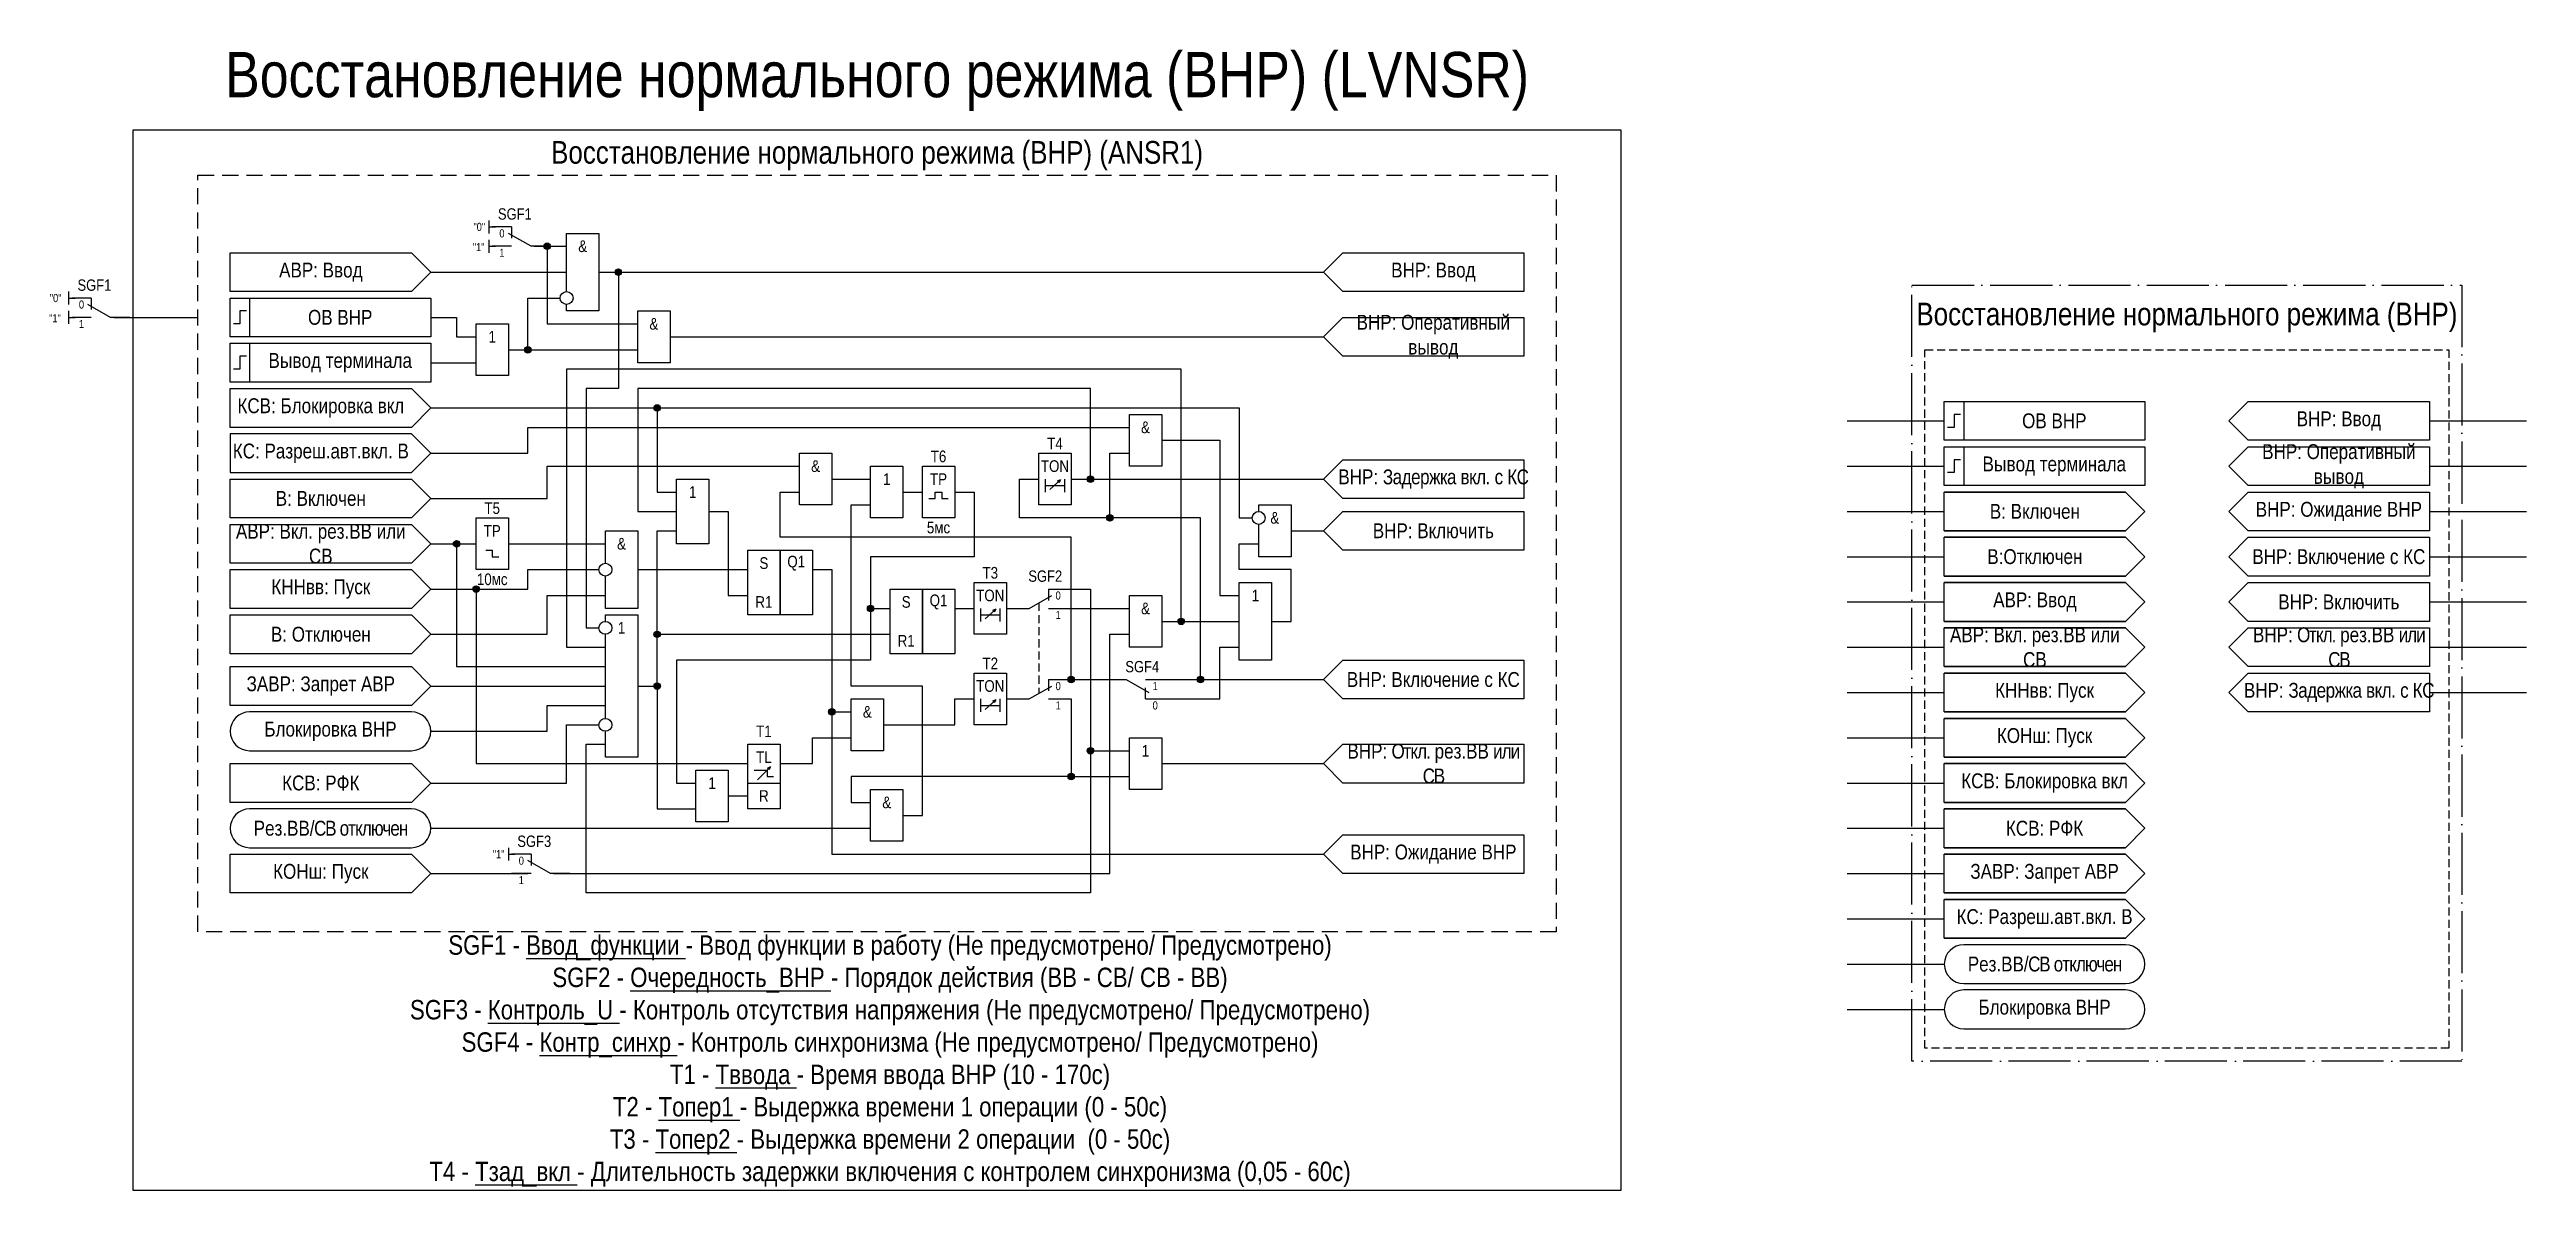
# Model space of a CAD drawing. Header units: millimetres. Extents: x -13 to 370, y 0 to 176.
import ezdxf
from ezdxf.enums import TextEntityAlignment as Align

# ---------------------------------------------------------------- set-up
doc = ezdxf.new("R2010")
doc.units = ezdxf.units.MM
doc.linetypes.add('ACAD_ISO04W100', pattern=[30, 24, -3, 0, -3])
doc.linetypes.add('штриховая2', pattern=[0.375, 0.25, -0.125])
doc.layers.add('TEXT', color=7, linetype='Continuous', lineweight=25)
doc.layers.add('Основная', color=7, linetype='Continuous')
doc.styles.add('2.5_Gost_RD', font='ARIALN.TTF', dxfattribs={"height": 2.5})
doc.styles.add('3.5_Gost_RD', font='ARIALN.TTF', dxfattribs={"height": 3.5})
doc.styles.add('Вывод', font='ARIALN.TTF', dxfattribs={"height": 2.5})
doc.styles.add('Компонент', font='ARIALN.TTF', dxfattribs={"height": 3.5})

# ---------------------------------------------------------------- blocks, each defined once
blk = doc.blocks.new('*U1037')
at = {"layer": 'Основная', "color": 0}
blk.add_line((0, 0), (7, 4), dxfattribs=at)
at = {"layer": 'Основная', "ltscale": 0.35}
blk.add_line((6, 6), (6, 2.5), dxfattribs=at)
blk = doc.blocks.new('*U1056')
at = {"layer": 'Основная', "color": 0}
for p, q in [((-9, 0), (-3, 0)), ((3, 6), (9, 6)), ((3, 0), (9, 0))]:
    blk.add_line(p, q, dxfattribs=at)
at = {"layer": 'Основная', "ltscale": 0.25}
blk.add_blockref('*U1037', (-3, 0), dxfattribs=at)
at = {"layer": 'Основная'}
for tag, height, style, p in [('ОУ', 3.5, 'Компонент', (2, 10)), ('В2', 2.5, 'Вывод', (6, 4)), ('В1', 2.5, 'Вывод', (14, 6)), ('В3', 2.5, 'Вывод', (6, -2))]:
    blk.add_attdef(tag, text='', height=height, dxfattribs=dict(at, style=style)).set_placement(p, align=Align.MIDDLE_CENTER)
blk = doc.blocks.new('Точка')
at = {"ltscale": 100}
h = blk.add_hatch(color=256, dxfattribs=at)
h.dxf.hatch_style = 1
edge = h.paths.add_edge_path()
edge.add_arc((0, 0), 0.5, 0, 360)
blk.add_circle((0, 0), 0.5, dxfattribs=at)
blk = doc.blocks.new('*U1057')
at = {"layer": 'Основная', "color": 0}
for p, q in [((-3, 6), (-9, 6)), ((-3, 0), (-9, 0)), ((9, 0), (3, 0))]:
    blk.add_line(p, q, dxfattribs=at)
at = {"layer": 'Основная', "ltscale": 0.25, "xscale": -1}
blk.add_blockref('*U1037', (3, 0), dxfattribs=at)
at = {"layer": 'Основная'}
for tag, height, style, p in [('ОУ', 3.5, 'Компонент', (-2, 10)), ('В1', 2.5, 'Вывод', (-13, 6)), ('В2', 2.5, 'Вывод', (-6, 4)), ('В3', 2.5, 'Вывод', (-6, -2))]:
    blk.add_attdef(tag, text='', height=height, dxfattribs=dict(at, style=style)).set_placement(p, align=Align.MIDDLE_CENTER)
blk = doc.blocks.new('*U1039')
at = {"layer": 'Основная', "color": 0}
for p, q in [((-3, 6), (-9, 6)), ((-3, 0), (-9, 0)), ((9, 0), (3, 0))]:
    blk.add_line(p, q, dxfattribs=at)
at = {"layer": 'Основная', "ltscale": 0.25, "xscale": -1}
blk.add_blockref('*U1037', (3, 0), dxfattribs=at)
at = {"layer": 'Основная'}
for tag, height, style, p in [('ОУ', 3.5, 'Компонент', (-2, 10)), ('В1', 2.5, 'Вывод', (-14, 6)), ('В2', 2.5, 'Вывод', (-6, 4)), ('В3', 2.5, 'Вывод', (-6, -2))]:
    blk.add_attdef(tag, text='', height=height, dxfattribs=dict(at, style=style)).set_placement(p, align=Align.MIDDLE_CENTER)
blk = doc.blocks.new('*U1080')
at = {"layer": 'Основная', "color": 0}
for p, q in [((-9, 0), (-3, 0)), ((3, 6), (9, 6)), ((3, 0), (9, 0))]:
    blk.add_line(p, q, dxfattribs=at)
at = {"layer": 'Основная', "ltscale": 0.25}
blk.add_blockref('*U1037', (-3, 0), dxfattribs=at)
at = {"layer": 'Основная'}
for tag, height, style, p in [('В2', 2.5, 'Вывод', (6, 8)), ('В3', 2.5, 'Вывод', (6, 2)), ('В1', 2.5, 'Вывод', (13, 6)), ('ОУ', 3.5, 'Компонент', (2, -4))]:
    blk.add_attdef(tag, text='', height=height, dxfattribs=dict(at, style=style)).set_placement(p, align=Align.MIDDLE_CENTER)

msp = doc.modelspace()

# ---------------------------------------------------------------- linework, layer by layer
at = {"ltscale": 100}
for p, q in [((55, 150), (55, 148)), ((55, 149), (56, 149)), ((55, 147), (55, 145)), ((55, 146), (56, 146)), ((265, 119), (280, 119)), ((355, 119), (370, 119)), ((265, 112), (280, 112)), ((355, 112), (370, 112)), ((141.71, 108.4), (143.38, 109.88)), ((143.38, 109.88), (142.86, 109.66)), ((143.38, 109.88), (143.12, 109.42)), ((265, 105), (280, 105)), ((355, 105), (370, 105)), ((265, 98), (280, 98)), ((355, 98), (370, 98)), ((131.71, 88.4), (133.38, 89.88)), ((133.38, 89.88), (132.86, 89.66)), ((133.38, 89.88), (133.12, 89.42)), ((265, 91), (280, 91)), ((355, 91), (370, 91)), ((265, 84), (280, 84)), ((355, 84), (370, 84)), ((265, 77), (280, 77)), ((355, 77), (370, 77)), ((131.71, 74.4), (133.38, 75.88)), ((133.38, 75.88), (132.86, 75.66)), ((133.38, 75.88), (133.12, 75.42)), ((265, 70), (280, 70)), ((96.5, 63.5), (98.5, 65.5)), ((98.5, 65.5), (97.99, 65.25)), ((98.5, 65.5), (98.26, 65.02)), ((265, 63), (280, 63)), ((265, 56), (280, 56)), ((58, 53), (58, 51)), ((58, 52), (59, 52)), ((265, 49), (280, 49)), ((265, 42), (280, 42)), ((265, 35), (280, 35)), ((265, 28), (280, 28))]:
    msp.add_line(p, q, dxfattribs=at)
at = {"color": 6, "ltscale": 100}
for p, q in [((-10, 139), (-10, 137)), ((-10, 138), (-9, 138)), ((-10, 136), (-10, 134)), ((-10, 135), (-9, 135))]:
    msp.add_line(p, q, dxfattribs=at)
at = {"color": 3, "ltscale": 100}
msp.add_lwpolyline([(0, 164), (230, 164), (230, 0), (0, 0)], close=True, dxfattribs=at)
at = {"linetype": 'штриховая2', "ltscale": 10}
msp.add_lwpolyline([(10, 157), (220, 157), (220, 40), (10, 40)], close=True, dxfattribs=at)
at = {"ltscale": 100}
for points in [[(62, 146), (64, 146), (64, 134), (78, 134)], [(62, 146), (67, 146)], [(67, 139), (67, 148), (72, 148), (72, 136), (67, 136), (67, 137)], [(15, 145), (43, 145), (46, 142), (43, 139), (15, 139), (15, 145)], [(46, 142), (67, 142)], [(72, 142), (75, 142), (75, 124), (70, 124), (70, 87), (72, 87)], [(72, 142), (184, 142)], [(58, 130), (61, 130), (61, 138), (66, 138)], [(46, 135), (50, 135), (50, 132), (53, 132)], [(83, 132), (184, 132)], [(46, 128), (53, 128)], [(46, 128), (53, 128)], [(58, 130), (78, 130)], [(159, 88), (162, 88), (162, 127), (67, 127), (67, 84), (73, 84)], [(15, 124), (43, 124), (46, 121), (43, 118), (15, 118), (15, 124)], [(145, 110), (148, 110), (148, 124), (78, 124), (78, 105), (84, 105)], [(46, 121), (171, 121), (171, 104), (173, 104)], [(46, 121), (81, 121), (81, 108), (84, 108)], [(46, 114), (61, 114), (61, 118), (154, 118)], [(159, 116), (168, 116), (168, 92), (171, 92)], [(46, 107), (64, 107), (64, 112), (103, 112)], [(157, 79), (165, 79), (165, 104), (151, 104), (151, 114), (154, 114)], [(15, 110), (43, 110), (46, 107), (43, 104), (15, 104), (15, 110)], [(127, 108), (130, 108), (130, 98), (114, 98), (114, 82), (84, 82), (84, 63), (87, 63)], [(142, 79), (145, 79), (145, 101), (100, 101), (100, 108), (103, 108)], [(108, 110), (114, 110)], [(127, 108), (130, 108), (130, 98), (114, 98), (114, 90), (117, 90)], [(119, 108), (122, 108)], [(123, 107), (124, 107), (124, 108), (125, 108), (125, 107), (126, 107)], [(157, 79), (165, 79), (165, 104), (137, 104), (137, 110), (140, 110)], [(141, 110), (141, 108)], [(141, 109), (144, 109)], [(144, 110), (144, 108)], [(145, 110), (184, 110)], [(280, 102), (308, 102), (311, 105), (308, 108), (280, 108), (308, 108), (311, 105), (308, 102), (280, 102), (280, 108)], [(89, 105), (92, 105), (92, 92), (95, 92)], [(119, 58), (122, 58), (122, 78), (111, 78), (111, 106), (114, 106)], [(174, 105), (174, 106), (179, 106), (179, 98), (174, 98), (174, 103)], [(15, 103), (43, 103), (46, 100), (43, 97), (15, 97), (15, 103)], [(46, 100), (53, 100)], [(46, 100), (50, 100), (50, 81), (73, 81)], [(58, 100), (73, 100)], [(73, 97), (73, 102), (78, 102), (78, 90), (73, 90), (73, 95)], [(78, 78), (81, 78), (81, 102), (84, 102)], [(176, 88), (179, 88), (179, 96), (171, 96), (171, 100), (174, 100)], [(179, 102), (184, 102)], [(280, 95), (308, 95), (311, 98), (308, 101), (280, 101), (308, 101), (311, 98), (308, 95), (280, 95), (280, 101)], [(15, 96), (43, 96), (46, 93), (43, 90), (15, 90), (15, 96)], [(46, 93), (61, 93), (61, 96), (72, 96)], [(54.5, 99), (55.5, 99), (55.5, 98), (56.5, 98)], [(78, 96), (95, 96)], [(105, 96), (108, 96), (108, 52), (184, 52)], [(105, 96), (108, 96), (108, 74), (111, 74)], [(46, 93), (53, 93), (53, 66), (95, 66)], [(46, 86), (64, 86), (64, 92), (73, 92)], [(142, 93), (148, 93), (148, 46), (70, 46), (70, 69), (73, 69)], [(142, 93), (148, 93), (148, 68), (154, 68)], [(280, 88), (308, 88), (311, 91), (308, 94), (280, 94), (308, 94), (311, 91), (308, 88), (280, 88), (280, 94)], [(15, 89), (43, 89), (46, 86), (43, 83), (15, 83), (15, 89)], [(73, 88), (73, 89), (78, 89), (78, 67), (73, 67), (73, 71)], [(127, 90), (130, 90)], [(131, 90), (131, 88)], [(131, 89), (134, 89)], [(134, 90), (134, 88)], [(135, 90), (138, 90)], [(142, 90), (154, 90)], [(65, 49), (151, 49), (151, 86), (154, 86)], [(73, 73), (73, 86)], [(78, 78), (81, 78), (81, 86), (117, 86)], [(159, 88), (171, 88)], [(280, 81), (308, 81), (311, 84), (308, 87), (280, 87), (308, 87), (311, 84), (308, 81), (280, 81), (280, 87)], [(15, 81), (43, 81), (46, 78), (43, 75), (15, 75), (15, 81)], [(157, 76), (168, 76), (168, 84), (171, 84)], [(46, 78), (73, 78)], [(78, 78), (81, 78), (81, 59), (87, 59)], [(142, 79), (153, 79)], [(157, 79), (184, 79)], [(280, 74), (308, 74), (311, 77), (308, 80), (280, 80), (308, 80), (311, 77), (308, 74), (280, 74), (280, 80)], [(46, 71), (64, 71), (64, 75), (73, 75)], [(142, 76), (145, 76), (145, 64), (111, 64), (111, 60), (114, 60)], [(116, 72), (127, 72), (127, 76), (130, 76)], [(131, 76), (131, 74)], [(131, 75), (134, 75)], [(134, 76), (134, 74)], [(135, 76), (138, 76)], [(142, 76), (145, 76), (145, 64), (154, 64)], [(280, 67), (308, 67), (311, 70), (308, 73), (280, 73), (308, 73), (311, 70), (308, 67), (280, 67), (280, 73)], [(46, 63), (67, 63), (67, 72), (72, 72)], [(100, 66), (105, 66), (105, 70), (111, 70)], [(15, 66), (43, 66), (46, 63), (43, 60), (15, 60), (15, 66)], [(159, 66), (184, 66)], [(280, 60), (308, 60), (311, 63), (308, 66), (280, 66), (308, 66), (311, 63), (308, 60), (280, 60), (280, 66)], [(96, 65), (98, 65), (98, 64), (99, 64)], [(92, 61), (95, 61)], [(280, 53), (308, 53), (311, 56), (308, 59), (280, 59), (308, 59), (311, 56), (308, 53), (280, 53), (280, 59)], [(46, 56), (114, 56)], [(15, 52), (43, 52), (46, 49), (43, 46), (15, 46), (15, 52)], [(280, 46), (308, 46), (311, 49), (308, 52), (280, 52), (308, 52), (311, 49), (308, 46), (280, 46), (280, 52)], [(46, 49), (61, 49)], [(280, 39), (308, 39), (311, 42), (308, 45), (280, 45), (308, 45), (311, 42), (308, 39), (280, 39), (280, 45)]]:
    msp.add_lwpolyline(points, dxfattribs=at)
for points in [[(215, 145), (215, 139), (187, 139), (184, 142), (187, 145)], [(15, 138), (46, 138), (46, 132), (15, 132)], [(15, 138), (18, 138), (18, 132), (15, 132)], [(78, 136), (83, 136), (83, 128), (78, 128)], [(215, 135), (215, 129), (187, 129), (184, 132), (187, 135)], [(15, 131), (46, 131), (46, 125), (15, 125)], [(15, 131), (18, 131), (18, 125), (15, 125)], [(53, 134), (58, 134), (58, 126), (53, 126)], [(154, 120), (159, 120), (159, 112), (154, 112)], [(280, 122), (311, 122), (311, 116), (280, 116)], [(280, 122), (283, 122), (283, 116), (280, 116)], [(327, 122), (355, 122), (355, 116), (327, 116), (324, 119)], [(15, 117), (15, 111), (43, 111), (46, 114), (43, 117)], [(280, 115), (311, 115), (311, 109), (280, 109)], [(280, 115), (283, 115), (283, 109), (280, 109)], [(327, 115), (355, 115), (355, 109), (327, 109), (324, 112)], [(103, 106), (103, 114), (108, 114), (108, 106)], [(114, 112), (119, 112), (119, 104), (114, 104)], [(122, 112), (127, 112), (127, 104), (122, 104)], [(140, 114), (145, 114), (145, 106), (140, 106)], [(215, 113), (215, 107), (187, 107), (184, 110), (187, 113)], [(84, 110), (89, 110), (89, 100), (84, 100)], [(327, 108), (355, 108), (355, 102), (327, 102), (324, 105)], [(53, 104), (58, 104), (58, 96), (53, 96)], [(215, 105), (215, 99), (187, 99), (184, 102), (187, 105)], [(327, 101), (355, 101), (355, 95), (327, 95), (324, 98)], [(95, 99), (100, 99), (100, 89), (95, 89)], [(100, 99), (105, 99), (105, 89), (100, 89)], [(117, 93), (122, 93), (122, 83), (117, 83)], [(122, 93), (127, 93), (127, 83), (122, 83)], [(130, 94), (135, 94), (135, 86), (130, 86)], [(154, 92), (159, 92), (159, 84), (154, 84)], [(171, 94), (176, 94), (176, 82), (171, 82)], [(327, 94), (355, 94), (355, 88), (327, 88), (324, 91)], [(327, 87), (355, 87), (355, 81), (327, 81), (324, 84)], [(215, 82), (215, 76), (187, 76), (184, 79), (187, 82)], [(130, 80), (135, 80), (135, 72), (130, 72)], [(355, 80), (355, 74), (327, 74), (324, 77), (327, 80)], [(111, 76), (116, 76), (116, 68), (111, 68)], [(95, 69), (100, 69), (100, 59), (95, 59)], [(154, 70), (159, 70), (159, 62), (154, 62)], [(215, 69), (215, 63), (187, 63), (184, 66), (187, 69)], [(87, 65), (92, 65), (92, 57), (87, 57)], [(95, 63), (100, 63), (100, 59), (95, 59)], [(114, 54), (114, 62), (119, 62), (119, 54)], [(215, 55), (215, 49), (187, 49), (184, 52), (187, 55)]]:
    msp.add_lwpolyline(points, close=True, dxfattribs=at)
at = {"color": 251, "linetype": 'ACAD_ISO04W100', "lineweight": 30, "ltscale": 0.4, "true_color": 0x58595b}
msp.add_lwpolyline([(275, 140), (360, 140), (360, 20), (275, 20)], close=True, dxfattribs=at)
at = {"color": 6, "ltscale": 100}
msp.add_lwpolyline([(-3, 135), (10, 135)], dxfattribs=at)
at = {"lineweight": 30, "ltscale": 100}
for points in [[(17.5, 136), (16.5, 136), (16.5, 134), (15.5, 134)], [(17.5, 129), (16.5, 129), (16.5, 127), (15.5, 127)], [(282.5, 120), (281.5, 120), (281.5, 118), (280.5, 118)], [(282.5, 113), (281.5, 113), (281.5, 111), (280.5, 111)]]:
    msp.add_lwpolyline(points, dxfattribs=at)
at = {"linetype": 'штриховая2', "ltscale": 5}
msp.add_lwpolyline([(277, 130), (358, 130), (358, 22), (277, 22)], close=True, dxfattribs=at)
msp.add_lwpolyline([(140, 90.86), (140, 76.86)], dxfattribs=at)
at = {"ltscale": 100}
for points in [[(18, 68), (43, 68, 1), (43, 74), (18, 74, 1)], [(18, 53), (43, 53, 1), (43, 59), (18, 59, 1)], [(283, 32), (308, 32, 1), (308, 38), (283, 38, 1)], [(283, 25), (308, 25, 1), (308, 31), (283, 31, 1)]]:
    msp.add_lwpolyline(points, format="xyb", close=True, dxfattribs=at)
msp.add_circle((67, 138), 1)
for centre in [(174, 104), (73, 96), (73, 87), (73, 72)]:
    msp.add_circle(centre, 1, dxfattribs=at)

# ---------------------------------------------------------------- block references
for p in [(64, 146), (75, 142), (61, 130), (81, 121), (148, 110), (151, 104), (50, 100), (53, 93), (114, 90), (162, 88), (81, 86), (81, 78), (145, 79), (145, 79), (165, 79), (108, 74), (148, 68), (148, 68), (145, 64)]:
    msp.add_blockref('Точка', p, dxfattribs=at)
at = {"layer": 'Основная', "ltscale": 0.25, "xscale": 0.5, "yscale": 0.5, "zscale": 0.5}
for p, values in [((60, 146), {'ОУ': 'SGF1', 'В1': '"0"', 'В2': '0', 'В3': '1'}), ((63, 49), {'ОУ': 'SGF3', 'В1': '"1"', 'В2': '0', 'В3': '1'})]:
    msp.add_blockref('*U1057', p, dxfattribs=at).add_auto_attribs(values)
at = {"layer": 'Основная', "color": 6, "ltscale": 0.25, "xscale": 0.5, "yscale": 0.5, "zscale": 0.5}
msp.add_blockref('*U1039', (-5, 135), dxfattribs=at).add_auto_attribs({'ОУ': 'SGF1', 'В1': '"0"', 'В2': '0', 'В3': '1'})
at = {"layer": 'Основная', "ltscale": 0.25}
ref = msp.add_blockref('*U1056', (140, 90), dxfattribs=dict(at, xscale=0.5, yscale=0.5, zscale=0.5))
ref.add_attrib('ОУ', 'SGF2', dxfattribs={"height": 1.75, "style": 'Компонент'}).set_placement((141, 95), align=Align.MIDDLE_CENTER)
ref.add_attrib('В2', '0', dxfattribs={"height": 1.25, "style": 'Вывод'}).set_placement((143, 92), align=Align.MIDDLE_CENTER)
ref.add_attrib('В3', '1', dxfattribs={"height": 1.25, "style": 'Вывод'}).set_placement((143, 89), align=Align.MIDDLE_CENTER)
ref = msp.add_blockref('*U1080', (155, 79), dxfattribs=dict(at, xscale=-0.5, yscale=0.5, zscale=0.5, rotation=180))
ref.add_attrib('ОУ', 'SGF4', dxfattribs={"height": 1.75, "style": 'Компонент'}).set_placement((156, 81), align=Align.MIDDLE_CENTER)
ref.add_attrib('В2', '0', dxfattribs={"height": 1.25, "style": 'Вывод'}).set_placement((158, 75), align=Align.MIDDLE_CENTER)
ref.add_attrib('В3', '1', dxfattribs={"height": 1.25, "style": 'Вывод'}).set_placement((158, 78), align=Align.MIDDLE_CENTER)
ref = msp.add_blockref('*U1056', (140, 76), dxfattribs=dict(at, xscale=0.5, yscale=0.5, zscale=0.5))
ref.add_attrib('В2', '0', dxfattribs={"height": 1.25, "style": 'Вывод'}).set_placement((143, 78), align=Align.MIDDLE_CENTER)
ref.add_attrib('В3', '1', dxfattribs={"height": 1.25, "style": 'Вывод'}).set_placement((143, 75), align=Align.MIDDLE_CENTER)

# ---------------------------------------------------------------- texts
at = {"color": 30, "ltscale": 100, "attachment_point": 5, "style": '3.5_Gost_RD'}
for s, insert, char_height, width in [('{\\C3;Восстановление нормального режима (ВНР) (LVNSR)}', (115, 171.5), 7, 230), ('Восстановление нормального режима (ВНР) (ANSR1)', (115, 160), 3.5, 210), ('{\\C30;\\c1938679;Восстановление нормального режима (ВНР)}', (317.5, 135), 3.5, 85), ('SGF1 - {\\LВвод_функции} - Ввод функции в работу (Не предусмотрено/ Предусмотрено)\\PSGF2 - {\\LОчередность_ВНР} - Порядок действия (ВВ - СВ/ СВ - ВВ)\\PSGF3 - {\\LКонтроль_U} - Контроль отсутствия напряжения (Не предусмотрено/ Предусмотрено)\\PSGF4 - {\\LКонтр_синхр} - Контроль синхронизма (Не предусмотрено/ Предусмотрено)\\PТ1 - {\\LТввода} - Время ввода ВНР (10 - 170с)\\PТ2 - {\\LТопер1} - Выдержка времени 1 операции (0 - 50с)\\PТ3 - {\\LТопер2} - Выдержка времени 2 операции  (0 - 50с)\\PТ4 - {\\LТзад_вкл} - Длительность задержки включения с контролем синхронизма (0,05 - 60с)', (117, 20), 3, 204)]:
    msp.add_mtext(s, dxfattribs=dict(at, insert=insert, char_height=char_height, width=width))
at = {"ltscale": 100, "insert": (52.5, 146.5), "char_height": 1.25, "attachment_point": 1, "style": '3.5_Gost_RD'}
msp.add_mtext_dynamic_manual_height_columns('"1"', width=2, gutter_width=17.5, heights=[0], dxfattribs=at)
at = {"ltscale": 100, "attachment_point": 5, "style": '2.5_Gost_RD'}
for s, insert, char_height, width in [('&', (69.5, 146), 1.8, 5), ('&', (80.5, 134), 1.8, 5), ('1', (55.5, 132), 1.8, 5), ('КСВ: Блокировка вкл', (29, 121), 2.3, 28), ('&', (156.5, 118), 1.8, 5), ('ВНР: Ввод', (341, 119), 2.3, 28), ('T4', (142.5, 115.5), 1.8, 5), ('ВНР: Оперативный вывод', (341, 112), 2.3, 28), ('&', (105.5, 112), 1.8, 5), ('T6', (124.5, 113.5), 1.8, 5), ('TON', (142.5, 112), 1.8, 5), ('ВНР: {\\T0.95;Задержка вкл. с КС}', (201, 110), 2.3, 28), ('1', (86.5, 108), 1.8, 5), ('1', (116.5, 110), 1.8, 5), ('TP', (124.5, 110), 1.8, 5), ('T5', (55.5, 105.5), 1.8, 5), ('5мс', (124.5, 102.5), 1.8, 5), ('&', (176.5, 104), 1.8, 5), ('ВНР: Ожидание ВНР', (341, 105), 2.3, 28), ('TP', (55.5, 102), 1.8, 5), ('&', (75.5, 100), 1.8, 5), ('ВНР: Включить', (201, 102), 2.3, 28), ('S', (97.5, 97), 1.8, 5), ('Q1', (102.5, 97), 1.8, 5), ('T3', (132.5, 95.5), 1.8, 5), ('ВНР: Включение с КС', (341, 98), 2.3, 28), ('10мс', (55.5, 94.5), 1.8, 5), ('S', (119.5, 91), 1.8, 5), ('Q1', (124.5, 91), 1.8, 5), ('TON', (132.5, 92), 1.8, 5), ('1', (173.5, 92), 1.8, 5), ('ВНР: Включить', (341, 91), 2.3, 28), ('R1', (97.5, 91), 1.8, 5), ('&', (156.5, 90), 1.8, 5), ('1', (75.5, 87), 1.8, 5), ('R1', (119.5, 85), 1.8, 5), ('ВНР:{\\T0.9; Откл. }рез.ВВ{\\T0.9; или СВ}', (341, 84), 2.3, 28), ('T2', (132.5, 81.5), 1.8, 5), ('ЗАВР: Запрет АВР', (29, 78), 2.3, 28), ('TON', (132.5, 78), 1.8, 5), ('ВНР: Включение с КС', (201, 79), 2.3, 28), ('ВНР: {\\T0.95;Задержка вкл. с КС}', (341, 77), 2.3, 28), ('&', (113.5, 74), 1.8, 5), ('T1', (97.5, 71), 1.8, 5), ('ВНР:{\\T0.9; Откл. }рез.ВВ{\\T0.9; или СВ}', (201, 66), 2.3, 28), ('TL', (97.5, 67), 1.8, 5), ('1', (156.5, 68), 1.8, 5), ('1', (89.5, 63), 1.8, 5), ('R', (97.5, 61), 1.8, 5), ('&', (116.5, 60), 1.8, 5), ('ВНР: Ожидание ВНР', (201, 52), 2.3, 28)]:
    msp.add_mtext(s, dxfattribs=dict(at, insert=insert, char_height=char_height, width=width))
at = {"color": 6, "ltscale": 100, "insert": (-13, 135.5), "char_height": 1.25, "attachment_point": 1, "style": '3.5_Gost_RD'}
msp.add_mtext_dynamic_manual_height_columns('"1"', width=2, gutter_width=17.5, heights=[0], dxfattribs=at)
at = {"layer": 'TEXT', "color": 0, "ltscale": 100, "char_height": 2.3, "attachment_point": 5, "style": '2.5_Gost_RD'}
for s, insert, width in [('{\\C256;АВР: Ввод}', (29, 142), 28), ('{\\C256;ОВ ВНР}', (32, 135), 28), ('{\\C256;Вывод терминала}', (32, 128), 28), ('{\\C256;ОВ ВНР}', (297, 119), 28), ('{\\C256;Вывод терминала}', (297, 112), 28), ('{\\C256;В: Включен}', (29, 107), 28), ('{\\C256;В: Включен}', (294, 105), 28), ('{\\C256;АВР: Вкл. рез.ВВ или СВ}', (29, 100), 28), ('{\\C256;В:Отключен}', (294, 98), 28), ('{\\C256;КННвв: Пуск}', (29, 93), 28), ('{\\C256;АВР: Ввод}', (294, 91), 28), ('{\\C256;В: Отключен}', (29, 86), 28), ('{\\C256;АВР: Вкл. рез.ВВ или СВ}', (294, 84), 28), ('{\\C256;КННвв: Пуск}', (295.5, 77), 31), ('{\\C256;КОНш: Пуск}', (295.5, 70), 31), ('{\\C256;КСВ: РФК}', (295.5, 56), 31), ('{\\C256;КОНш: Пуск}', (29, 49), 28), ('{\\C256;КС: Разреш.авт.вкл. В}', (295.5, 42), 31)]:
    msp.add_mtext(s, dxfattribs=dict(at, insert=insert, width=width))
at = {"layer": 'TEXT', "ltscale": 100, "char_height": 2.3, "attachment_point": 5, "style": '2.5_Gost_RD'}
for s, insert, width in [('ВНР: Ввод', (201, 142), 28), ('ВНР: Оперативный вывод', (201, 132), 28), ('КС: Разреш.авт.вкл. В', (29, 114), 28), ('Блокировка ВНР', (30.5, 71), 31), ('КСВ: РФК', (29, 63), 28), ('КСВ: Блокировка вкл', (295.5, 63), 31), ('Рез.ВВ{\\T0.9;/СВ отключен}', (30.5, 56), 31), ('ЗАВР: Запрет АВР', (295.5, 49), 31), ('Рез.ВВ{\\T0.9;/СВ отключен}', (295.5, 35), 31), ('Блокировка ВНР', (295.5, 28), 31)]:
    msp.add_mtext(s, dxfattribs=dict(at, insert=insert, width=width))

doc.saveas('drawing.dxf')
